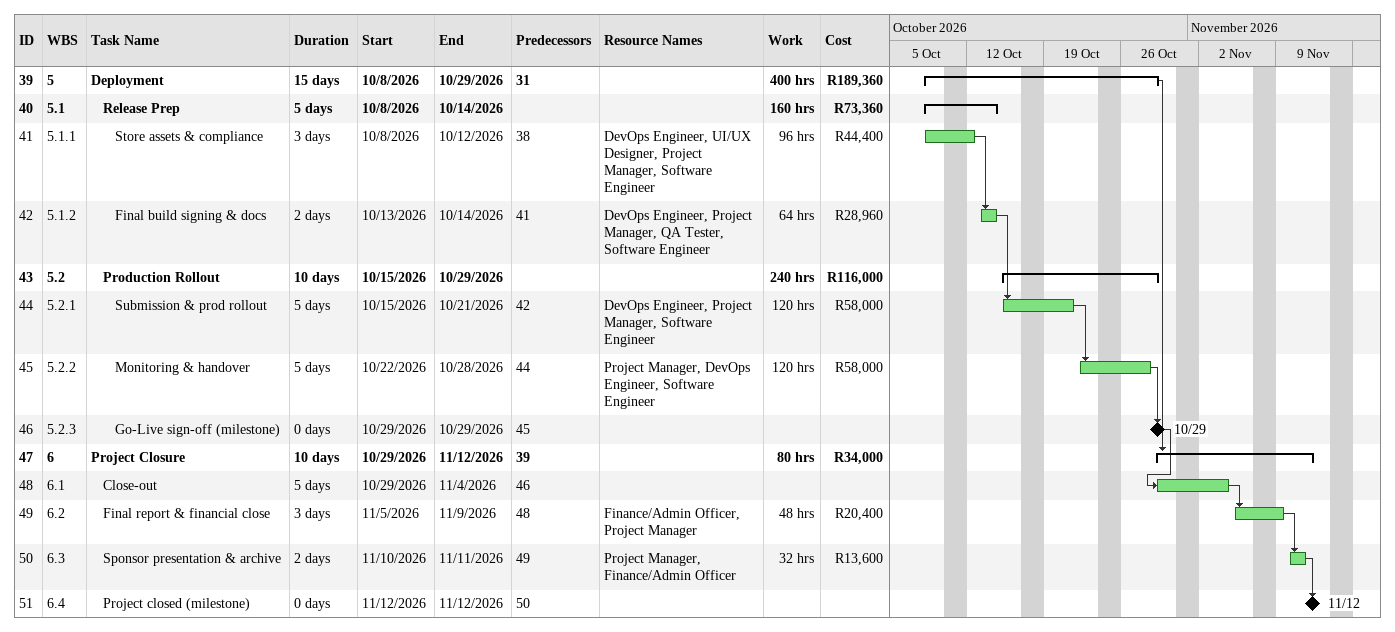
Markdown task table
| ID | WBS | Task | Duration | Start | Finish | Predecessors | Resources | Work (h) | Cost (R) |
|---|---|---|---|---|---|---|---|---|---|
| 39 | 5 | **Deployment** | 15d | 2026-10-08 | 2026-10-29 | 31 |  | 400 | 189360 |
| 40 | 5.1 | **Release Prep** | 5d | 2026-10-08 | 2026-10-14 |  |  | 160 | 73360 |
| 41 | 5.1.1 | Store assets & compliance | 3d | 2026-10-08 | 2026-10-12 | 38 | DevOps Engineer, UI/UX Designer, Project Manager, Software Engineer | 96 | 44400 |
| 42 | 5.1.2 | Final build signing & docs | 2d | 2026-10-13 | 2026-10-14 | 41 | DevOps Engineer, Project Manager, QA Tester, Software Engineer | 64 | 28960 |
| 43 | 5.2 | **Production Rollout** | 10d | 2026-10-15 | 2026-10-29 |  |  | 240 | 116000 |
| 44 | 5.2.1 | Submission & prod rollout | 5d | 2026-10-15 | 2026-10-21 | 42 | DevOps Engineer, Project Manager, Software Engineer | 120 | 58000 |
| 45 | 5.2.2 | Monitoring & handover | 5d | 2026-10-22 | 2026-10-28 | 44 | Project Manager, DevOps Engineer, Software Engineer | 120 | 58000 |
| 46 | 5.2.3 | Go-Live sign-off (milestone) | 0d | 2026-10-29 | 2026-10-29 | 45 |  |  |  |
| 47 | 6 | **Project Closure** | 10d | 2026-10-29 | 2026-11-12 | 39 |  | 80 | 34000 |
| 48 | 6.1 | Close-out | 5d | 2026-10-29 | 2026-11-04 | 46 |  |  |  |
| 49 | 6.2 | Final report & financial close | 3d | 2026-11-05 | 2026-11-09 | 48 | Finance/Admin Officer, Project Manager | 48 | 20400 |
| 50 | 6.3 | Sponsor presentation & archive | 2d | 2026-11-10 | 2026-11-11 | 49 | Project Manager, Finance/Admin Officer | 32 | 13600 |
| 51 | 6.4 | Project closed (milestone) | 0d | 2026-11-12 | 2026-11-12 | 50 |  |  |  |
